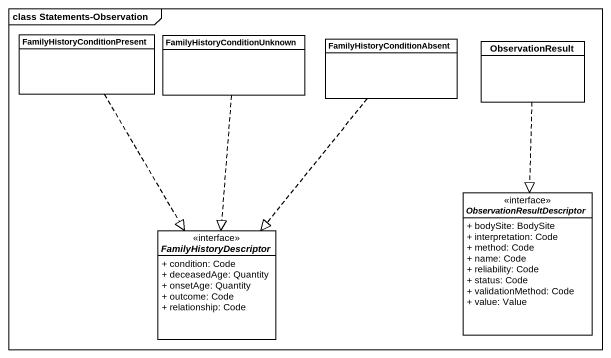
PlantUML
@startuml
mainframe class Statements-Observation
hide circle
hide empty members
skinparam classAttributeIconSize 0
class "FamilyHistoryConditionPresent" as FamilyHistoryConditionPresen
class "FamilyHistoryConditionUnknown" as FamilyHistoryConditionUnknow
class FamilyHistoryConditionAbsent
class ObservationResult
interface ObservationResultDescriptor {
  + bodySite: BodySite
  + interpretation: Code
  + method: Code
  + name: Code
  + reliability: Code
  + status: Code
  + validationMethod: Code
  + value: Value
}
interface FamilyHistoryDescriptor {
  + condition: Code
  + deceasedAge: Quantity
  + onsetAge: Quantity
  + outcome: Code
  + relationship: Code
}
FamilyHistoryConditionPresen ..|> FamilyHistoryDescriptor
FamilyHistoryConditionUnknow ..|> FamilyHistoryDescriptor
FamilyHistoryConditionAbsent ..|> FamilyHistoryDescriptor
ObservationResult ..|> ObservationResultDescriptor
@enduml
